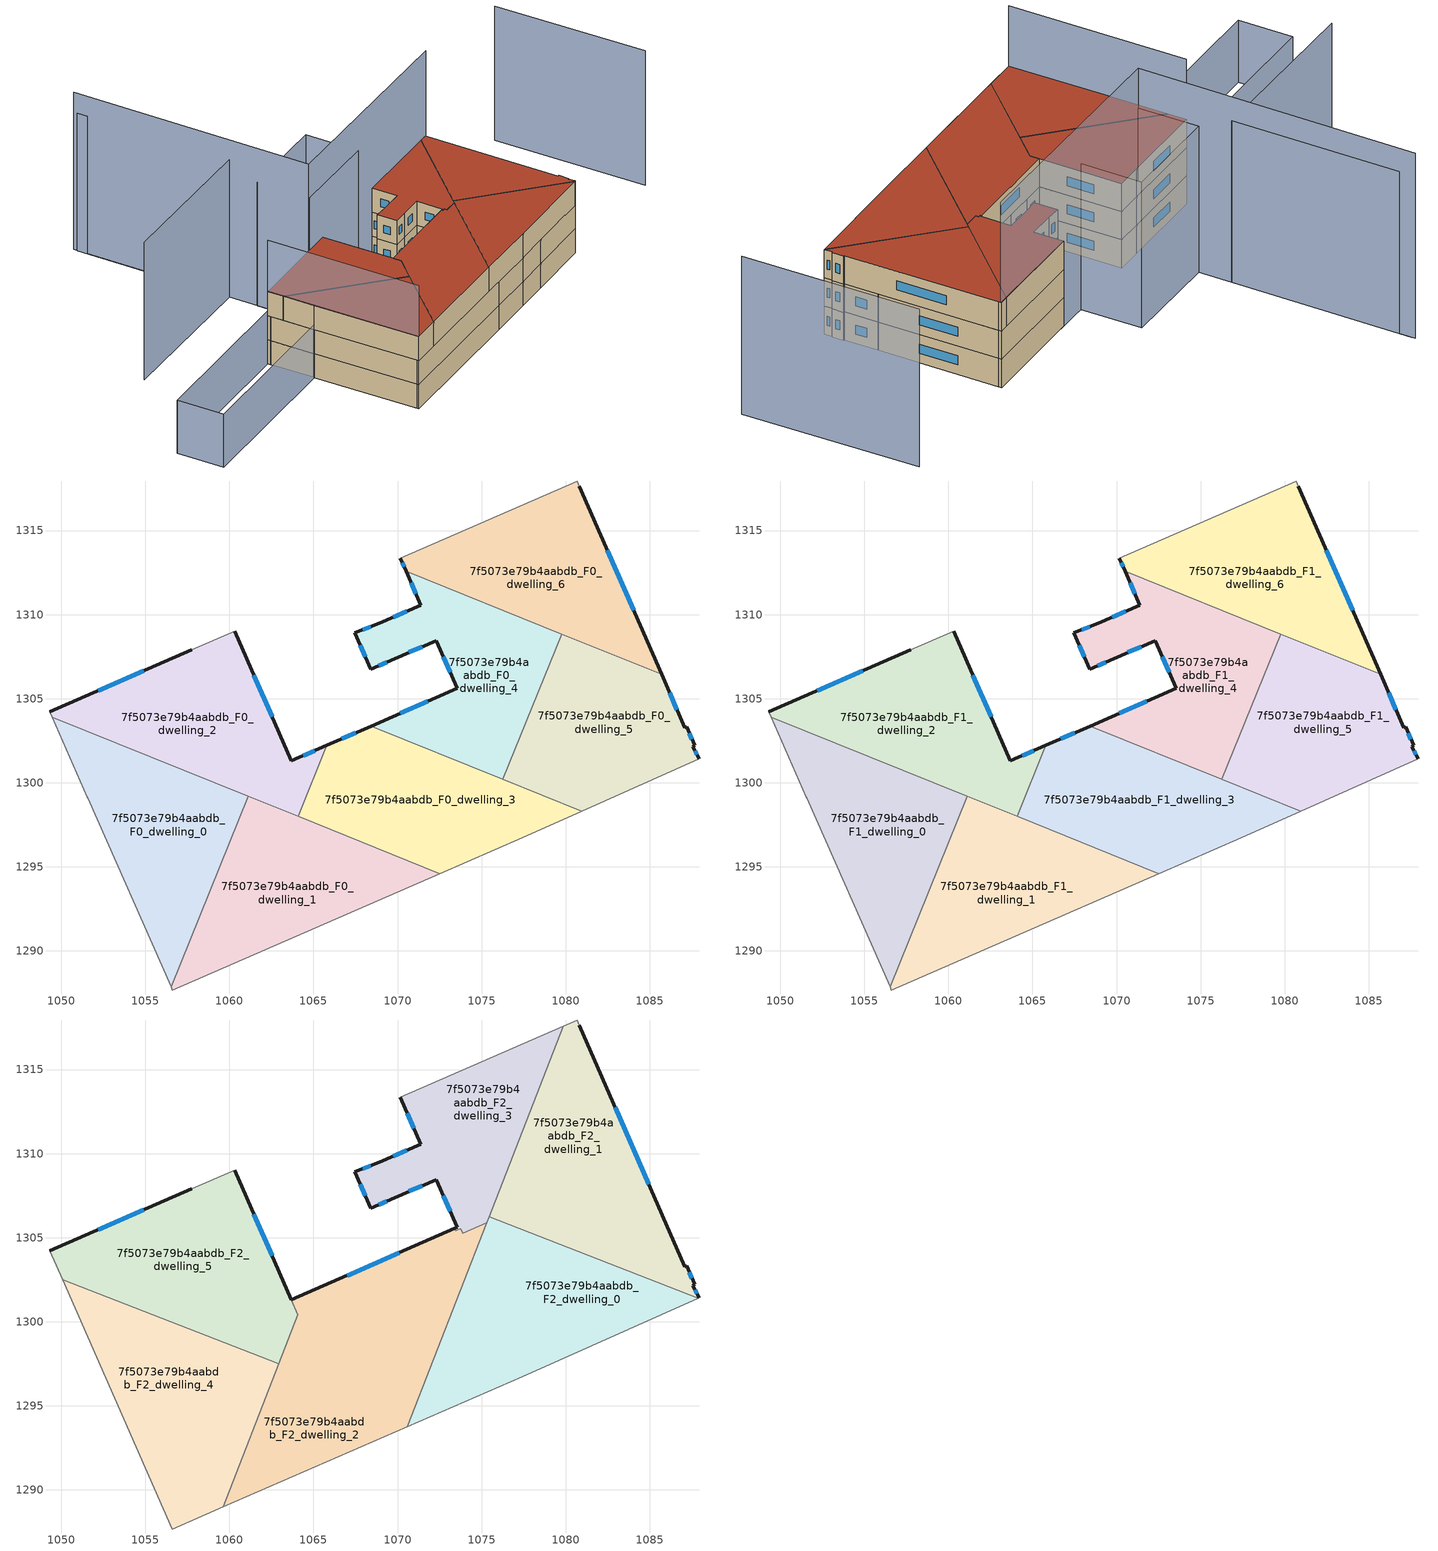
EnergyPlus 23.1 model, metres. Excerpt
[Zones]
7f5073e79b4aabdb_F0_dwelling_0
 floor ground (EU_floor_Construction): 1061.11,1299.2 1056.54,1287.86 1051.57,1299.11 1051.55,1299.15 1049.47,1303.9 z0
 wall adiabatic (EU_wall_Construction): 1049.47,1303.9 1051.55,1299.15 1051.57,1299.11 1056.54,1287.86 z0:3
 wall to 7f5073e79b4aabdb_F0_dwelling_1 (EU_wall_Construction): 1056.54,1287.86 1061.11,1299.2 z0:3
 wall to 7f5073e79b4aabdb_F0_dwelling_2 (EU_wall_Construction): 1061.11,1299.2 1049.47,1303.9 z0:3
7f5073e79b4aabdb_F0_dwelling_1
 floor ground (EU_floor_Construction): 1072.51,1294.6 1056.62,1287.68 1056.54,1287.86 1061.11,1299.2 z0
 wall adiabatic (EU_wall_Construction): 1056.54,1287.86 1056.62,1287.68 1072.51,1294.6 z0:3
 wall to 7f5073e79b4aabdb_F0_dwelling_3 (EU_wall_Construction): 1072.51,1294.6 1064.09,1298 z0:3
 wall to 7f5073e79b4aabdb_F0_dwelling_2 (EU_wall_Construction): 1064.09,1298 1061.11,1299.2 z0:3
7f5073e79b4aabdb_F0_dwelling_2
 floor ground (EU_floor_Construction): 1060.31,1309.02 1063.69,1301.3 1065.79,1302.22 1064.09,1298 1049.47,1303.9 1049.33,1304.22 1057.77,1307.92 z0
 wall outside (EU_wall_Construction): 1057.77,1307.92 1049.33,1304.22 / 1065.79,1302.22 1063.69,1301.3 1060.31,1309.02 z0:3
 wall adiabatic (EU_wall_Construction): 1060.31,1309.02 1057.77,1307.92 / 1049.33,1304.22 1049.47,1303.9 z0:3
 wall to 7f5073e79b4aabdb_F0_dwelling_3 (EU_wall_Construction): 1064.09,1298 1065.79,1302.22 z0:3
 window (EU_Window_Construction): 1054.9,1306.66 1052.2,1305.48 / 1062.54,1303.93 1061.46,1306.4 / 1065.08,1301.91 1064.41,1301.61 z1.02:1.98
7f5073e79b4aabdb_F0_dwelling_3
 floor ground (EU_floor_Construction): 1080.95,1298.32 1077.42,1296.74 1072.51,1294.6 1064.09,1298 1065.79,1302.22 1068.42,1303.37 z0
 wall outside (EU_wall_Construction): 1068.42,1303.37 1065.79,1302.22 z0:3
 wall adiabatic (EU_wall_Construction): 1072.51,1294.6 1077.42,1296.74 1080.95,1298.32 z0:3
 wall to 7f5073e79b4aabdb_F0_dwelling_4 (EU_wall_Construction): 1076.27,1300.21 1068.42,1303.37 z0:3
 wall to 7f5073e79b4aabdb_F0_dwelling_5 (EU_wall_Construction): 1080.95,1298.32 1076.27,1300.21 z0:3
 window (EU_Window_Construction): 1067.53,1302.98 1066.69,1302.61 z1.02:1.98
7f5073e79b4aabdb_F0_dwelling_4
 floor ground (EU_floor_Construction): 1079.75,1308.84 1076.27,1300.21 1068.42,1303.37 1073.55,1305.61 1072.3,1308.46 1069.82,1307.39 1068.42,1306.74 1067.44,1308.92 1068.91,1309.48 1071.39,1310.56 1070.51,1312.57 z0
 wall outside (EU_wall_Construction): 1070.51,1312.57 1071.39,1310.56 1068.91,1309.48 1067.44,1308.92 1068.42,1306.74 1069.82,1307.39 1072.3,1308.46 1073.55,1305.61 1068.42,1303.37 z0:3
 wall to 7f5073e79b4aabdb_F0_dwelling_5 (EU_wall_Construction): 1076.27,1300.21 1079.75,1308.84 z0:3
 wall to 7f5073e79b4aabdb_F0_dwelling_6 (EU_wall_Construction): 1079.75,1308.84 1070.51,1312.57 z0:3
 window (EU_Window_Construction): 1068.9,1306.96 1069.34,1307.17 / 1067.77,1308.18 1068.09,1307.48 / 1068.41,1309.29 1067.94,1309.11 / 1070.54,1310.19 1069.75,1309.85 / 1070.81,1311.89 1071.09,1311.24 / 1071.8,1304.85 1070.17,1304.14 / 1072.72,1307.49 1073.12,1306.58 / 1070.67,1307.75 1071.46,1308.1 z1.02:1.98
7f5073e79b4aabdb_F0_dwelling_5
 floor ground (EU_floor_Construction): 1085.7,1306.44 1087.08,1303.28 1087.2,1303.32 1087.66,1302.22 1087.56,1302.16 1087.93,1301.43 1080.95,1298.32 1076.27,1300.21 1079.75,1308.84 z0
 wall outside (EU_wall_Construction): 1087.93,1301.43 1087.56,1302.16 1087.66,1302.22 1087.2,1303.32 1087.08,1303.28 1085.7,1306.44 z0:3
 wall adiabatic (EU_wall_Construction): 1080.95,1298.32 1087.93,1301.43 z0:3
 wall to 7f5073e79b4aabdb_F0_dwelling_6 (EU_wall_Construction): 1085.7,1306.44 1079.75,1308.84 z0:3
 window (EU_Window_Construction): 1087.51,1302.59 1087.36,1302.95 / 1087.8,1301.68 1087.69,1301.91 / 1086.61,1304.36 1086.17,1305.37 z1.02:1.98
7f5073e79b4aabdb_F0_dwelling_6
 floor ground (EU_floor_Construction): 1080.81,1317.65 1085.7,1306.44 1070.51,1312.57 1070.17,1313.34 1080.69,1317.95 z0
 wall outside (EU_wall_Construction): 1085.7,1306.44 1080.81,1317.65 / 1070.17,1313.34 1070.51,1312.57 z0:3
 wall adiabatic (EU_wall_Construction): 1080.81,1317.65 1080.69,1317.95 1070.17,1313.34 z0:3
 window (EU_Window_Construction): 1084.04,1310.25 1082.48,1313.84 / 1070.29,1313.08 1070.39,1312.84 z1.02:1.98
7f5073e79b4aabdb_F1_dwelling_0
 floor to 7f5073e79b4aabdb_F0_dwelling_0 (EU_floor_Construction): 1061.11,1299.2 1056.54,1287.86 1051.57,1299.11 1051.55,1299.15 1049.47,1303.9 z3
 wall adiabatic (EU_wall_Construction): 1049.47,1303.9 1051.55,1299.15 1051.57,1299.11 1056.54,1287.86 z3:6
 wall to 7f5073e79b4aabdb_F1_dwelling_1 (EU_wall_Construction): 1056.54,1287.86 1061.11,1299.2 z3:6
 wall to 7f5073e79b4aabdb_F1_dwelling_2 (EU_wall_Construction): 1061.11,1299.2 1049.47,1303.9 z3:6
7f5073e79b4aabdb_F1_dwelling_1
 floor to 7f5073e79b4aabdb_F0_dwelling_1 (EU_floor_Construction): 1072.51,1294.6 1056.62,1287.68 1056.54,1287.86 1061.11,1299.2 z3
 wall adiabatic (EU_wall_Construction): 1056.54,1287.86 1056.62,1287.68 1072.51,1294.6 z3:6
 wall to 7f5073e79b4aabdb_F1_dwelling_3 (EU_wall_Construction): 1072.51,1294.6 1064.09,1298 z3:6
 wall to 7f5073e79b4aabdb_F1_dwelling_2 (EU_wall_Construction): 1064.09,1298 1061.11,1299.2 z3:6
 ceiling adiabatic (EU_roof_Construction): 1072.51,1294.6 1071.13,1295.16 1070.59,1293.77 z6
7f5073e79b4aabdb_F1_dwelling_2
 floor to 7f5073e79b4aabdb_F0_dwelling_2 (EU_floor_Construction): 1060.31,1309.02 1063.69,1301.3 1065.79,1302.22 1064.09,1298 1049.47,1303.9 1049.33,1304.22 1057.77,1307.92 z3
 wall outside (EU_wall_Construction): 1057.77,1307.92 1049.33,1304.22 / 1065.79,1302.22 1063.69,1301.3 1060.31,1309.02 z3:6
 wall adiabatic (EU_wall_Construction): 1060.31,1309.02 1057.77,1307.92 / 1049.33,1304.22 1049.47,1303.9 z3:6
 wall to 7f5073e79b4aabdb_F1_dwelling_3 (EU_wall_Construction): 1064.09,1298 1065.79,1302.22 z3:6
 window (EU_Window_Construction): 1054.9,1306.66 1052.2,1305.48 / 1062.54,1303.93 1061.46,1306.4 / 1065.08,1301.91 1064.41,1301.61 z4.02:4.98
7f5073e79b4aabdb_F1_dwelling_3
 floor to 7f5073e79b4aabdb_F0_dwelling_3 (EU_floor_Construction): 1080.95,1298.32 1077.42,1296.74 1072.51,1294.6 1064.09,1298 1065.79,1302.22 1068.42,1303.37 z3
 wall outside (EU_wall_Construction): 1068.42,1303.37 1065.79,1302.22 z3:6
 wall adiabatic (EU_wall_Construction): 1072.51,1294.6 1077.42,1296.74 1080.95,1298.32 z3:6
 wall to 7f5073e79b4aabdb_F1_dwelling_4 (EU_wall_Construction): 1076.27,1300.21 1068.42,1303.37 z3:6
 wall to 7f5073e79b4aabdb_F1_dwelling_5 (EU_wall_Construction): 1080.95,1298.32 1076.27,1300.21 z3:6
 window (EU_Window_Construction): 1067.53,1302.98 1066.69,1302.61 z4.02:4.98
7f5073e79b4aabdb_F1_dwelling_4
 floor to 7f5073e79b4aabdb_F0_dwelling_4 (EU_floor_Construction): 1079.75,1308.84 1076.27,1300.21 1068.42,1303.37 1073.55,1305.61 1072.3,1308.46 1069.82,1307.39 1068.42,1306.74 1067.44,1308.92 1068.91,1309.48 1071.39,1310.56 1070.51,1312.57 z3
 wall outside (EU_wall_Construction): 1070.51,1312.57 1071.39,1310.56 1068.91,1309.48 1067.44,1308.92 1068.42,1306.74 1069.82,1307.39 1072.3,1308.46 1073.55,1305.61 1068.42,1303.37 z3:6
 wall to 7f5073e79b4aabdb_F1_dwelling_5 (EU_wall_Construction): 1076.27,1300.21 1079.75,1308.84 z3:6
 wall to 7f5073e79b4aabdb_F1_dwelling_6 (EU_wall_Construction): 1079.75,1308.84 1070.51,1312.57 z3:6
 window (EU_Window_Construction): 1068.9,1306.96 1069.34,1307.17 / 1067.77,1308.18 1068.09,1307.48 / 1068.41,1309.29 1067.94,1309.11 / 1070.54,1310.19 1069.75,1309.85 / 1070.81,1311.89 1071.09,1311.24 / 1071.8,1304.85 1070.17,1304.14 / 1072.72,1307.49 1073.12,1306.58 / 1070.67,1307.75 1071.46,1308.1 z4.02:4.98
7f5073e79b4aabdb_F1_dwelling_5
 floor to 7f5073e79b4aabdb_F0_dwelling_5 (EU_floor_Construction): 1085.7,1306.44 1087.08,1303.28 1087.2,1303.32 1087.66,1302.22 1087.56,1302.16 1087.93,1301.43 1080.95,1298.32 1076.27,1300.21 1079.75,1308.84 z3
 wall outside (EU_wall_Construction): 1087.93,1301.43 1087.56,1302.16 1087.66,1302.22 1087.2,1303.32 1087.08,1303.28 1085.7,1306.44 z3:6
 wall adiabatic (EU_wall_Construction): 1080.95,1298.32 1087.93,1301.43 z3:6
 wall to 7f5073e79b4aabdb_F1_dwelling_6 (EU_wall_Construction): 1085.7,1306.44 1079.75,1308.84 z3:6
 window (EU_Window_Construction): 1087.51,1302.59 1087.36,1302.95 / 1087.8,1301.68 1087.69,1301.91 / 1086.61,1304.36 1086.17,1305.37 z4.02:4.98
7f5073e79b4aabdb_F1_dwelling_6
 floor to 7f5073e79b4aabdb_F0_dwelling_6 (EU_floor_Construction): 1080.81,1317.65 1085.7,1306.44 1070.51,1312.57 1070.17,1313.34 1080.69,1317.95 z3
 wall outside (EU_wall_Construction): 1085.7,1306.44 1080.81,1317.65 / 1070.17,1313.34 1070.51,1312.57 z3:6
 wall adiabatic (EU_wall_Construction): 1080.81,1317.65 1080.69,1317.95 1070.17,1313.34 z3:6
 window (EU_Window_Construction): 1084.04,1310.25 1082.48,1313.84 / 1070.29,1313.08 1070.39,1312.84 z4.02:4.98
7f5073e79b4aabdb_F2_dwelling_0
 floor to 7f5073e79b4aabdb_F1_dwelling_5 (EU_floor_Construction): 1087.87,1301.41 1080.95,1298.32 1076.27,1300.21 1078.26,1305.15 z6
 floor to 7f5073e79b4aabdb_F1_dwelling_3 (EU_floor_Construction): 1080.95,1298.32 1077.42,1296.74 1072.51,1294.6 1071.13,1295.16 1073.53,1301.31 z6
 floor to 7f5073e79b4aabdb_F1_dwelling_4 (EU_floor_Construction): 1078.26,1305.15 1076.27,1300.21 1073.53,1301.31 1075.45,1306.24 z6
 floor adiabatic (EU_floor_Construction): 1072.51,1294.6 1070.59,1293.77 1071.13,1295.16 z6
 wall to 7f5073e79b4aabdb_F2_dwelling_1 (EU_wall_Construction): 1087.87,1301.41 1075.45,1306.24 z6:9
 wall adiabatic (EU_wall_Construction): 1070.59,1293.77 1077.42,1296.74 1087.87,1301.41 z6:9
 wall to 7f5073e79b4aabdb_F2_dwelling_2 (EU_wall_Construction): 1075.31,1305.89 1070.59,1293.77 z6:9
 wall to 7f5073e79b4aabdb_F2_dwelling_3 (EU_wall_Construction): 1075.45,1306.24 1075.31,1305.89 z6:9
 roof outside (EU_roof_Construction): 1087.87,1301.41 1075.45,1306.24 1070.59,1293.77 1077.42,1296.74 z9
7f5073e79b4aabdb_F2_dwelling_1
 floor to 7f5073e79b4aabdb_F1_dwelling_6 (EU_floor_Construction): 1080.81,1317.65 1085.7,1306.44 1076.91,1309.99 1079.86,1317.58 1080.69,1317.95 z6
 floor to 7f5073e79b4aabdb_F1_dwelling_4 (EU_floor_Construction): 1079.75,1308.84 1078.26,1305.15 1075.45,1306.24 1076.91,1309.99 z6
 floor to 7f5073e79b4aabdb_F1_dwelling_5 (EU_floor_Construction): 1085.7,1306.44 1087.08,1303.28 1087.2,1303.32 1087.66,1302.22 1087.56,1302.16 1087.93,1301.43 1087.87,1301.41 1078.26,1305.15 1079.75,1308.84 z6
 wall outside (EU_wall_Construction): 1087.93,1301.43 1087.56,1302.16 1087.66,1302.22 1087.2,1303.32 1087.08,1303.28 1080.81,1317.65 z6:9
 wall adiabatic (EU_wall_Construction): 1087.87,1301.41 1087.93,1301.43 / 1080.81,1317.65 1080.69,1317.95 1079.86,1317.58 z6:9
 wall to 7f5073e79b4aabdb_F2_dwelling_3 (EU_wall_Construction): 1079.86,1317.58 1075.45,1306.24 z6:9
 window (EU_Window_Construction): 1087.51,1302.59 1087.36,1302.95 / 1087.8,1301.68 1087.69,1301.91 / 1084.95,1308.17 1082.95,1312.76 z7.02:7.98
 roof outside (EU_roof_Construction): 1087.93,1301.43 1087.56,1302.16 1087.66,1302.22 1087.2,1303.32 1087.08,1303.28 1080.81,1317.65 1080.69,1317.95 1079.86,1317.58 1075.45,1306.24 1087.87,1301.41 z9
7f5073e79b4aabdb_F2_dwelling_2
 floor to 7f5073e79b4aabdb_F1_dwelling_1 (EU_floor_Construction): 1071.13,1295.16 1070.59,1293.77 1059.63,1288.99 1063.27,1298.33 z6
 floor to 7f5073e79b4aabdb_F1_dwelling_3 (EU_floor_Construction): 1073.53,1301.31 1071.13,1295.16 1064.09,1298 1065.79,1302.22 1068.42,1303.37 z6
 floor to 7f5073e79b4aabdb_F1_dwelling_2 (EU_floor_Construction): 1065.79,1302.22 1064.09,1298 1063.27,1298.33 1064.08,1300.42 1063.69,1301.3 z6
 floor to 7f5073e79b4aabdb_F1_dwelling_4 (EU_floor_Construction): 1075.31,1305.89 1073.53,1301.31 1068.42,1303.37 1073.41,1305.55 1073.47,1305.42 1073.74,1305.54 1073.86,1305.26 z6
 wall outside (EU_wall_Construction): 1073.41,1305.55 1063.69,1301.3 z6:9
 wall to 7f5073e79b4aabdb_F2_dwelling_3 (EU_wall_Construction): 1075.31,1305.89 1073.86,1305.26 1073.74,1305.54 / 1073.74,1305.53 1073.47,1305.42 1073.41,1305.55 z6:9
 wall adiabatic (EU_wall_Construction): 1059.63,1288.99 1070.59,1293.77 z6:9
 wall to 7f5073e79b4aabdb_F2_dwelling_4 (EU_wall_Construction): 1062.94,1297.5 1059.63,1288.99 z6:9
 wall to 7f5073e79b4aabdb_F2_dwelling_5 (EU_wall_Construction): 1063.69,1301.3 1064.08,1300.42 / 1064.08,1300.41 1062.94,1297.5 z6:9
 window (EU_Window_Construction): 1070.1,1304.11 1067,1302.75 z7.02:7.98
 roof outside (EU_roof_Construction): 1070.59,1293.77 1075.31,1305.89 1073.86,1305.26 1073.74,1305.54 1073.47,1305.42 1073.41,1305.55 1063.69,1301.3 1064.08,1300.42 1059.63,1288.99 z9
7f5073e79b4aabdb_F2_dwelling_3
 floor to 7f5073e79b4aabdb_F1_dwelling_4 (EU_floor_Construction): 1076.91,1309.99 1075.31,1305.89 1073.86,1305.26 1073.74,1305.54 1073.47,1305.42 1073.41,1305.55 1073.55,1305.61 1072.3,1308.46 1069.82,1307.39 1068.42,1306.74 1067.44,1308.92 1068.91,1309.48 1071.39,1310.56 1070.51,1312.57 z6
 floor to 7f5073e79b4aabdb_F1_dwelling_6 (EU_floor_Construction): 1079.86,1317.58 1076.91,1309.99 1070.51,1312.57 1070.17,1313.34 z6
 wall outside (EU_wall_Construction): 1070.17,1313.34 1071.39,1310.56 1068.91,1309.48 1067.44,1308.92 1068.42,1306.74 1069.82,1307.39 1072.3,1308.46 1073.55,1305.61 1073.41,1305.55 z6:9
 wall adiabatic (EU_wall_Construction): 1079.86,1317.58 1070.17,1313.34 z6:9
 window (EU_Window_Construction): 1072.72,1307.49 1073.12,1306.58 / 1070.67,1307.75 1071.46,1308.1 / 1068.9,1306.96 1069.34,1307.17 / 1067.77,1308.18 1068.09,1307.48 / 1068.41,1309.29 1067.94,1309.11 / 1070.54,1310.19 1069.75,1309.85 / 1070.59,1312.4 1070.97,1311.5 z7.02:7.98
 roof outside (EU_roof_Construction): 1075.31,1305.89 1079.86,1317.58 1070.17,1313.34 1071.39,1310.56 1068.91,1309.48 1067.44,1308.92 1068.42,1306.74 1069.82,1307.39 1072.3,1308.46 1073.55,1305.61 1073.41,1305.55 1073.47,1305.42 1073.74,1305.53 1073.86,1305.26 z9
7f5073e79b4aabdb_F2_dwelling_4
 floor to 7f5073e79b4aabdb_F1_dwelling_0 (EU_floor_Construction): 1060.77,1298.34 1056.54,1287.86 1051.57,1299.11 1050.08,1302.5 z6
 floor to 7f5073e79b4aabdb_F1_dwelling_1 (EU_floor_Construction): 1062.94,1297.5 1059.63,1288.99 1056.62,1287.68 1056.54,1287.86 1060.77,1298.34 z6
 wall adiabatic (EU_wall_Construction): 1050.08,1302.5 1051.57,1299.11 1056.62,1287.68 1059.63,1288.99 z6:9
 wall to 7f5073e79b4aabdb_F2_dwelling_5 (EU_wall_Construction): 1062.94,1297.5 1050.08,1302.5 z6:9
 roof outside (EU_roof_Construction): 1059.63,1288.99 1062.94,1297.5 1050.08,1302.5 1051.57,1299.11 1056.62,1287.68 z9
7f5073e79b4aabdb_F2_dwelling_5
 floor to 7f5073e79b4aabdb_F1_dwelling_2 (EU_floor_Construction): 1060.31,1309.02 1064.08,1300.42 1063.27,1298.33 1049.47,1303.9 1049.33,1304.22 1057.77,1307.92 z6
 floor to 7f5073e79b4aabdb_F1_dwelling_0 (EU_floor_Construction): 1061.11,1299.2 1060.77,1298.34 1050.08,1302.5 1049.47,1303.9 z6
 floor to 7f5073e79b4aabdb_F1_dwelling_1 (EU_floor_Construction): 1063.27,1298.33 1062.94,1297.5 1060.77,1298.34 1061.11,1299.2 z6
 wall outside (EU_wall_Construction): 1057.77,1307.92 1049.33,1304.22 / 1063.69,1301.3 1060.31,1309.02 z6:9
 wall adiabatic (EU_wall_Construction): 1049.33,1304.22 1050.08,1302.5 / 1060.31,1309.02 1057.77,1307.92 z6:9
 window (EU_Window_Construction): 1054.9,1306.66 1052.2,1305.48 / 1062.54,1303.93 1061.46,1306.4 z7.02:7.98
 roof outside (EU_roof_Construction): 1062.94,1297.5 1064.08,1300.41 1060.31,1309.02 1057.77,1307.92 1049.33,1304.22 1050.08,1302.5 z9
shading: 1046.73,1333.65 1053.95,1316.82 / 1053.95,1316.82 1037.18,1309.63 z0:17.2; 1080.74,1317.86 1057.71,1308 / 1057.71,1308 1046.56,1334.04 z0:19.7; 1049.38,1304.24 1056.62,1287.68 z0:15.4; 1031.35,1296.35 1049.33,1304.22 / 1049.33,1304.22 1051.57,1299.11 / 1051.57,1299.11 1033.59,1291.25 / 1033.59,1291.25 1031.35,1296.35 z0:6.6; 1057.77,1307.92 1055.28,1313.7 / 1055.28,1313.7 1064.85,1317.82 / 1064.85,1317.82 1067.34,1312.04 / 1067.34,1312.04 1057.77,1307.92 z0:15.5; 1101.69,1307.27 1094.4,1323.78 z0:16.8
[Building]
EU S2 Campaign: North Axis=0; Terrain=City; Solar Distribution=FullExterior
[Site:Location]
Vienna: Latitude=48; Longitude=16.5; Time Zone=1; Elevation=183
[SizingPeriod:WeatherFileDays]
AnnualSizingPeriod: Begin Month=1; Begin Day of Month=1; End Month=12; End Day of Month=31; Day of Week for Start Day=Monday; Use Weather File Daylight Saving Period=No; Use Weather File Rain and Snow Indicators=No
[MATERIAL]
EU_InternalMass_Material: Roughness=MediumRough; Thickness=0.1; Conductivity=1; Density=1800; Specific Heat=900; Thermal Absorptance=0.9; Solar Absorptance=0.7; Visible Absorptance=0.7
[MATERIAL:NOMASS] Roughness=MediumRough; Thermal Absorptance=0.9; Solar Absorptance=0.7; Visible Absorptance=0.7
Name | Thermal Resistance
EU_wall_NoMass | 0.942466
EU_roof_NoMass | 0.551687
EU_floor_NoMass | 0.66527
[WINDOWMATERIAL:SIMPLEGLAZINGSYSTEM]
EU_Window_SimpleGlazing: UFactor=2.03367; Solar Heat Gain Coefficient=0.65; Visible Transmittance=0.65
[CONSTRUCTION]
EU_wall_Construction: EU_wall_NoMass
EU_roof_Construction: EU_roof_NoMass
EU_floor_Construction: EU_floor_NoMass
EU_Window_Construction: EU_Window_SimpleGlazing
EU_InternalMass_Construction: EU_InternalMass_Material
[ZONE] Type=1; Multiplier=1; Ceiling Height=autocalculate; Floor Area=autocalculate; Part of Total Floor Area=Yes
Name | Volume
7f5073e79b4aabdb_F0_dwelling_0; 7f5073e79b4aabdb_F1_dwelling_0 | 230.519
7f5073e79b4aabdb_F2_dwelling_0 | 268.901
7f5073e79b4aabdb_F0_dwelling_1; 7f5073e79b4aabdb_F1_dwelling_1 | 230.47
7f5073e79b4aabdb_F2_dwelling_1 | 268.894
7f5073e79b4aabdb_F0_dwelling_2; 7f5073e79b4aabdb_F1_dwelling_2 | 237.787
7f5073e79b4aabdb_F2_dwelling_2 | 345.776
7f5073e79b4aabdb_F0_dwelling_3; 7f5073e79b4aabdb_F1_dwelling_3 | 237.788
7f5073e79b4aabdb_F2_dwelling_3 | 193.449
7f5073e79b4aabdb_F0_dwelling_4; 7f5073e79b4aabdb_F1_dwelling_4 | 223.186
7f5073e79b4aabdb_F2_dwelling_4 | 268.893
7f5073e79b4aabdb_F0_dwelling_5; 7f5073e79b4aabdb_F1_dwelling_5 | 223.191
7f5073e79b4aabdb_F2_dwelling_5 | 267.532
7f5073e79b4aabdb_F0_dwelling_6; 7f5073e79b4aabdb_F1_dwelling_6 | 230.498
[INTERNALMASS] Construction=EU_InternalMass_Construction
Name | Zone or ZoneList | Surface Area
7f5073e79b4aabdb_F0_dwelling_0_EU_InternalMass | 7f5073e79b4aabdb_F0_dwelling_0 | 76.8397
7f5073e79b4aabdb_F0_dwelling_1_EU_InternalMass | 7f5073e79b4aabdb_F0_dwelling_1 | 76.8201
7f5073e79b4aabdb_F0_dwelling_2_EU_InternalMass | 7f5073e79b4aabdb_F0_dwelling_2 | 79.2595
7f5073e79b4aabdb_F0_dwelling_3_EU_InternalMass | 7f5073e79b4aabdb_F0_dwelling_3 | 79.2618
7f5073e79b4aabdb_F0_dwelling_4_EU_InternalMass | 7f5073e79b4aabdb_F0_dwelling_4 | 74.3959
7f5073e79b4aabdb_F0_dwelling_5_EU_InternalMass | 7f5073e79b4aabdb_F0_dwelling_5 | 74.3972
7f5073e79b4aabdb_F0_dwelling_6_EU_InternalMass | 7f5073e79b4aabdb_F0_dwelling_6 | 76.8324
7f5073e79b4aabdb_F1_dwelling_0_EU_InternalMass | 7f5073e79b4aabdb_F1_dwelling_0 | 76.8397
7f5073e79b4aabdb_F1_dwelling_1_EU_InternalMass | 7f5073e79b4aabdb_F1_dwelling_1 | 76.8201
7f5073e79b4aabdb_F1_dwelling_2_EU_InternalMass | 7f5073e79b4aabdb_F1_dwelling_2 | 79.2595
7f5073e79b4aabdb_F1_dwelling_3_EU_InternalMass | 7f5073e79b4aabdb_F1_dwelling_3 | 79.2618
7f5073e79b4aabdb_F1_dwelling_4_EU_InternalMass | 7f5073e79b4aabdb_F1_dwelling_4 | 74.3959
7f5073e79b4aabdb_F1_dwelling_5_EU_InternalMass | 7f5073e79b4aabdb_F1_dwelling_5 | 74.3972
7f5073e79b4aabdb_F1_dwelling_6_EU_InternalMass | 7f5073e79b4aabdb_F1_dwelling_6 | 76.8324
7f5073e79b4aabdb_F2_dwelling_0_EU_InternalMass | 7f5073e79b4aabdb_F2_dwelling_0 | 89.634
7f5073e79b4aabdb_F2_dwelling_1_EU_InternalMass | 7f5073e79b4aabdb_F2_dwelling_1 | 89.6315
7f5073e79b4aabdb_F2_dwelling_2_EU_InternalMass | 7f5073e79b4aabdb_F2_dwelling_2 | 115.259
7f5073e79b4aabdb_F2_dwelling_3_EU_InternalMass | 7f5073e79b4aabdb_F2_dwelling_3 | 64.4833
7f5073e79b4aabdb_F2_dwelling_4_EU_InternalMass | 7f5073e79b4aabdb_F2_dwelling_4 | 89.6308
7f5073e79b4aabdb_F2_dwelling_5_EU_InternalMass | 7f5073e79b4aabdb_F2_dwelling_5 | 89.1778
[OTHEREQUIPMENT] Fuel Type=Electricity; Design Level Calculation Method=Watts/Area; Power per Zone Floor Area=1; Fraction Latent=0; Fraction Radiant=0; Fraction Lost=0; Carbon Dioxide Generation Rate=0; EndUse Subcategory=EU_Step8_InternalGains
Name | Zone or ZoneList or Space or SpaceList | Schedule
EU_Step8_InternalGain_7f5073e79b4aabdb_F0_dwelling_0_f000 | 7f5073e79b4aabdb_F0_dwelling_0 | EU_Step8_GainSchedule_7f5073e79b4aabdb_F0_dwelling_0_f000
EU_Step8_InternalGain_7f5073e79b4aabdb_F0_dwelling_1_f000 | 7f5073e79b4aabdb_F0_dwelling_1 | EU_Step8_GainSchedule_7f5073e79b4aabdb_F0_dwelling_1_f000
EU_Step8_InternalGain_7f5073e79b4aabdb_F0_dwelling_2_f000 | 7f5073e79b4aabdb_F0_dwelling_2 | EU_Step8_GainSchedule_7f5073e79b4aabdb_F0_dwelling_2_f000
EU_Step8_InternalGain_7f5073e79b4aabdb_F0_dwelling_3_f000 | 7f5073e79b4aabdb_F0_dwelling_3 | EU_Step8_GainSchedule_7f5073e79b4aabdb_F0_dwelling_3_f000
EU_Step8_InternalGain_7f5073e79b4aabdb_F0_dwelling_4_f000 | 7f5073e79b4aabdb_F0_dwelling_4 | EU_Step8_GainSchedule_7f5073e79b4aabdb_F0_dwelling_4_f000
EU_Step8_InternalGain_7f5073e79b4aabdb_F0_dwelling_5_f000 | 7f5073e79b4aabdb_F0_dwelling_5 | EU_Step8_GainSchedule_7f5073e79b4aabdb_F0_dwelling_5_f000
EU_Step8_InternalGain_7f5073e79b4aabdb_F0_dwelling_6_f000 | 7f5073e79b4aabdb_F0_dwelling_6 | EU_Step8_GainSchedule_7f5073e79b4aabdb_F0_dwelling_6_f000
EU_Step8_InternalGain_7f5073e79b4aabdb_F1_dwelling_0_f000 | 7f5073e79b4aabdb_F1_dwelling_0 | EU_Step8_GainSchedule_7f5073e79b4aabdb_F1_dwelling_0_f000
EU_Step8_InternalGain_7f5073e79b4aabdb_F1_dwelling_1_f000 | 7f5073e79b4aabdb_F1_dwelling_1 | EU_Step8_GainSchedule_7f5073e79b4aabdb_F1_dwelling_1_f000
EU_Step8_InternalGain_7f5073e79b4aabdb_F1_dwelling_2_f000 | 7f5073e79b4aabdb_F1_dwelling_2 | EU_Step8_GainSchedule_7f5073e79b4aabdb_F1_dwelling_2_f000
EU_Step8_InternalGain_7f5073e79b4aabdb_F1_dwelling_3_f000 | 7f5073e79b4aabdb_F1_dwelling_3 | EU_Step8_GainSchedule_7f5073e79b4aabdb_F1_dwelling_3_f000
EU_Step8_InternalGain_7f5073e79b4aabdb_F1_dwelling_4_f000 | 7f5073e79b4aabdb_F1_dwelling_4 | EU_Step8_GainSchedule_7f5073e79b4aabdb_F1_dwelling_4_f000
EU_Step8_InternalGain_7f5073e79b4aabdb_F1_dwelling_5_f000 | 7f5073e79b4aabdb_F1_dwelling_5 | EU_Step8_GainSchedule_7f5073e79b4aabdb_F1_dwelling_5_f000
EU_Step8_InternalGain_7f5073e79b4aabdb_F1_dwelling_6_f000 | 7f5073e79b4aabdb_F1_dwelling_6 | EU_Step8_GainSchedule_7f5073e79b4aabdb_F1_dwelling_6_f000
EU_Step8_InternalGain_7f5073e79b4aabdb_F2_dwelling_0_f000 | 7f5073e79b4aabdb_F2_dwelling_0 | EU_Step8_GainSchedule_7f5073e79b4aabdb_F2_dwelling_0_f000
EU_Step8_InternalGain_7f5073e79b4aabdb_F2_dwelling_1_f000 | 7f5073e79b4aabdb_F2_dwelling_1 | EU_Step8_GainSchedule_7f5073e79b4aabdb_F2_dwelling_1_f000
EU_Step8_InternalGain_7f5073e79b4aabdb_F2_dwelling_2_f000 | 7f5073e79b4aabdb_F2_dwelling_2 | EU_Step8_GainSchedule_7f5073e79b4aabdb_F2_dwelling_2_f000
EU_Step8_InternalGain_7f5073e79b4aabdb_F2_dwelling_3_f000 | 7f5073e79b4aabdb_F2_dwelling_3 | EU_Step8_GainSchedule_7f5073e79b4aabdb_F2_dwelling_3_f000
EU_Step8_InternalGain_7f5073e79b4aabdb_F2_dwelling_4_f000 | 7f5073e79b4aabdb_F2_dwelling_4 | EU_Step8_GainSchedule_7f5073e79b4aabdb_F2_dwelling_4_f000
EU_Step8_InternalGain_7f5073e79b4aabdb_F2_dwelling_5_f000 | 7f5073e79b4aabdb_F2_dwelling_5 | EU_Step8_GainSchedule_7f5073e79b4aabdb_F2_dwelling_5_f000
[ZONEVENTILATION:DESIGNFLOWRATE] Schedule=EU_AlwaysOn; Design Flow Rate Calculation Method=AirChanges/Hour; Air Changes per Hour=0.530523; Ventilation Type=Natural; Fan Pressure Rise=0; Fan Total Efficiency=1; Constant Term Coefficient=1; Temperature Term Coefficient=0; Velocity Term Coefficient=0; Velocity Squared Term Coefficient=0; Minimum Indoor Temperature=-100; Maximum Indoor Temperature=100; Delta Temperature=-100; Minimum Outdoor Temperature=-100; Maximum Outdoor Temperature=100; Maximum Wind Speed=40
Name | Zone or ZoneList or Space or SpaceList
EU_ConstantAir_7f5073e79b4aabdb_F0_dwelling_0 | 7f5073e79b4aabdb_F0_dwelling_0
EU_ConstantAir_7f5073e79b4aabdb_F0_dwelling_1 | 7f5073e79b4aabdb_F0_dwelling_1
EU_ConstantAir_7f5073e79b4aabdb_F0_dwelling_2 | 7f5073e79b4aabdb_F0_dwelling_2
EU_ConstantAir_7f5073e79b4aabdb_F0_dwelling_3 | 7f5073e79b4aabdb_F0_dwelling_3
EU_ConstantAir_7f5073e79b4aabdb_F0_dwelling_4 | 7f5073e79b4aabdb_F0_dwelling_4
EU_ConstantAir_7f5073e79b4aabdb_F0_dwelling_5 | 7f5073e79b4aabdb_F0_dwelling_5
EU_ConstantAir_7f5073e79b4aabdb_F0_dwelling_6 | 7f5073e79b4aabdb_F0_dwelling_6
EU_ConstantAir_7f5073e79b4aabdb_F1_dwelling_0 | 7f5073e79b4aabdb_F1_dwelling_0
EU_ConstantAir_7f5073e79b4aabdb_F1_dwelling_1 | 7f5073e79b4aabdb_F1_dwelling_1
EU_ConstantAir_7f5073e79b4aabdb_F1_dwelling_2 | 7f5073e79b4aabdb_F1_dwelling_2
EU_ConstantAir_7f5073e79b4aabdb_F1_dwelling_3 | 7f5073e79b4aabdb_F1_dwelling_3
EU_ConstantAir_7f5073e79b4aabdb_F1_dwelling_4 | 7f5073e79b4aabdb_F1_dwelling_4
EU_ConstantAir_7f5073e79b4aabdb_F1_dwelling_5 | 7f5073e79b4aabdb_F1_dwelling_5
EU_ConstantAir_7f5073e79b4aabdb_F1_dwelling_6 | 7f5073e79b4aabdb_F1_dwelling_6
EU_ConstantAir_7f5073e79b4aabdb_F2_dwelling_0 | 7f5073e79b4aabdb_F2_dwelling_0
EU_ConstantAir_7f5073e79b4aabdb_F2_dwelling_1 | 7f5073e79b4aabdb_F2_dwelling_1
EU_ConstantAir_7f5073e79b4aabdb_F2_dwelling_2 | 7f5073e79b4aabdb_F2_dwelling_2
EU_ConstantAir_7f5073e79b4aabdb_F2_dwelling_3 | 7f5073e79b4aabdb_F2_dwelling_3
EU_ConstantAir_7f5073e79b4aabdb_F2_dwelling_4 | 7f5073e79b4aabdb_F2_dwelling_4
EU_ConstantAir_7f5073e79b4aabdb_F2_dwelling_5 | 7f5073e79b4aabdb_F2_dwelling_5
[HVACTEMPLATE:THERMOSTAT] Constant Heating Setpoint=20; Constant Cooling Setpoint=50
EU_HeatOnly_7f5073e79b4aabdb_F0_dwelling_0; EU_HeatOnly_7f5073e79b4aabdb_F0_dwelling_1; EU_HeatOnly_7f5073e79b4aabdb_F0_dwelling_2; EU_HeatOnly_7f5073e79b4aabdb_F0_dwelling_3; EU_HeatOnly_7f5073e79b4aabdb_F0_dwelling_4; EU_HeatOnly_7f5073e79b4aabdb_F0_dwelling_5; EU_HeatOnly_7f5073e79b4aabdb_F0_dwelling_6; EU_HeatOnly_7f5073e79b4aabdb_F1_dwelling_0; EU_HeatOnly_7f5073e79b4aabdb_F1_dwelling_1; EU_HeatOnly_7f5073e79b4aabdb_F1_dwelling_2; EU_HeatOnly_7f5073e79b4aabdb_F1_dwelling_3; EU_HeatOnly_7f5073e79b4aabdb_F1_dwelling_4; EU_HeatOnly_7f5073e79b4aabdb_F1_dwelling_5; EU_HeatOnly_7f5073e79b4aabdb_F1_dwelling_6; EU_HeatOnly_7f5073e79b4aabdb_F2_dwelling_0; EU_HeatOnly_7f5073e79b4aabdb_F2_dwelling_1; EU_HeatOnly_7f5073e79b4aabdb_F2_dwelling_2; EU_HeatOnly_7f5073e79b4aabdb_F2_dwelling_3; EU_HeatOnly_7f5073e79b4aabdb_F2_dwelling_4; EU_HeatOnly_7f5073e79b4aabdb_F2_dwelling_5
[HVACTEMPLATE:ZONE:IDEALLOADSAIRSYSTEM] System Availability Schedule=EU_AlwaysOn; Maximum Heating Supply Air Temperature=50; Minimum Cooling Supply Air Temperature=13; Maximum Heating Supply Air Humidity Ratio=0.0156; Minimum Cooling Supply Air Humidity Ratio=0.0077; Heating Limit=NoLimit; Cooling Limit=NoLimit; Heating Availability Schedule=EU_AlwaysOn; Cooling Availability Schedule=EU_CoolingOff; Dehumidification Control Type=ConstantSensibleHeatRatio; Cooling Sensible Heat Ratio=0.7; Dehumidification Setpoint=60; Humidification Control Type=None; Humidification Setpoint=30; Outdoor Air Method=None; Outdoor Air Flow Rate per Person=0.00944; Outdoor Air Flow Rate per Zone Floor Area=0; Outdoor Air Flow Rate per Zone=0; Demand Controlled Ventilation Type=None; Outdoor Air Economizer Type=NoEconomizer; Heat Recovery Type=None; Sensible Heat Recovery Effectiveness=0.7; Latent Heat Recovery Effectiveness=0.65
Name | Template Thermostat
7f5073e79b4aabdb_F0_dwelling_0 | EU_HeatOnly_7f5073e79b4aabdb_F0_dwelling_0
7f5073e79b4aabdb_F0_dwelling_1 | EU_HeatOnly_7f5073e79b4aabdb_F0_dwelling_1
7f5073e79b4aabdb_F0_dwelling_2 | EU_HeatOnly_7f5073e79b4aabdb_F0_dwelling_2
7f5073e79b4aabdb_F0_dwelling_3 | EU_HeatOnly_7f5073e79b4aabdb_F0_dwelling_3
7f5073e79b4aabdb_F0_dwelling_4 | EU_HeatOnly_7f5073e79b4aabdb_F0_dwelling_4
7f5073e79b4aabdb_F0_dwelling_5 | EU_HeatOnly_7f5073e79b4aabdb_F0_dwelling_5
7f5073e79b4aabdb_F0_dwelling_6 | EU_HeatOnly_7f5073e79b4aabdb_F0_dwelling_6
7f5073e79b4aabdb_F1_dwelling_0 | EU_HeatOnly_7f5073e79b4aabdb_F1_dwelling_0
7f5073e79b4aabdb_F1_dwelling_1 | EU_HeatOnly_7f5073e79b4aabdb_F1_dwelling_1
7f5073e79b4aabdb_F1_dwelling_2 | EU_HeatOnly_7f5073e79b4aabdb_F1_dwelling_2
7f5073e79b4aabdb_F1_dwelling_3 | EU_HeatOnly_7f5073e79b4aabdb_F1_dwelling_3
7f5073e79b4aabdb_F1_dwelling_4 | EU_HeatOnly_7f5073e79b4aabdb_F1_dwelling_4
7f5073e79b4aabdb_F1_dwelling_5 | EU_HeatOnly_7f5073e79b4aabdb_F1_dwelling_5
7f5073e79b4aabdb_F1_dwelling_6 | EU_HeatOnly_7f5073e79b4aabdb_F1_dwelling_6
7f5073e79b4aabdb_F2_dwelling_0 | EU_HeatOnly_7f5073e79b4aabdb_F2_dwelling_0
7f5073e79b4aabdb_F2_dwelling_1 | EU_HeatOnly_7f5073e79b4aabdb_F2_dwelling_1
7f5073e79b4aabdb_F2_dwelling_2 | EU_HeatOnly_7f5073e79b4aabdb_F2_dwelling_2
7f5073e79b4aabdb_F2_dwelling_3 | EU_HeatOnly_7f5073e79b4aabdb_F2_dwelling_3
7f5073e79b4aabdb_F2_dwelling_4 | EU_HeatOnly_7f5073e79b4aabdb_F2_dwelling_4
7f5073e79b4aabdb_F2_dwelling_5 | EU_HeatOnly_7f5073e79b4aabdb_F2_dwelling_5
[SIZING:ZONE] Zone Cooling Design Supply Air Temperature Input Method=SupplyAirTemperature; Zone Cooling Design Supply Air Temperature=13; Zone Heating Design Supply Air Temperature Input Method=SupplyAirTemperature; Zone Heating Design Supply Air Temperature=50; Zone Cooling Design Supply Air Humidity Ratio=0.008; Zone Heating Design Supply Air Humidity Ratio=0.008; Cooling Design Air Flow Method=DesignDay; Cooling Design Air Flow Rate=0; Cooling Minimum Air Flow per Zone Floor Area=0.000762; Cooling Minimum Air Flow=0; Cooling Minimum Air Flow Fraction=0.2; Heating Design Air Flow Method=DesignDay; Heating Design Air Flow Rate=0; Heating Maximum Air Flow per Zone Floor Area=0.002032; Heating Maximum Air Flow=0.141576; Heating Maximum Air Flow Fraction=0.3; Account for Dedicated Outdoor Air System=No; Dedicated Outdoor Air System Control Strategy=NeutralSupplyAir; Dedicated Outdoor Air Low Setpoint Temperature for Design=autosize; Dedicated Outdoor Air High Setpoint Temperature for Design=autosize; Zone Load Sizing Method=Sensible Load Only No Latent Load; Zone Latent Cooling Design Supply Air Humidity Ratio Input Method=HumidityRatioDifference; Zone Cooling Design Supply Air Humidity Ratio Difference=0.005; Zone Latent Heating Design Supply Air Humidity Ratio Input Method=HumidityRatioDifference; Zone Humidification Design Supply Air Humidity Ratio Difference=0.005
7f5073e79b4aabdb_F0_dwelling_0; 7f5073e79b4aabdb_F0_dwelling_1; 7f5073e79b4aabdb_F0_dwelling_2; 7f5073e79b4aabdb_F0_dwelling_3; 7f5073e79b4aabdb_F0_dwelling_4; 7f5073e79b4aabdb_F0_dwelling_5; 7f5073e79b4aabdb_F0_dwelling_6; 7f5073e79b4aabdb_F1_dwelling_0; 7f5073e79b4aabdb_F1_dwelling_1; 7f5073e79b4aabdb_F1_dwelling_2; 7f5073e79b4aabdb_F1_dwelling_3; 7f5073e79b4aabdb_F1_dwelling_4; 7f5073e79b4aabdb_F1_dwelling_5; 7f5073e79b4aabdb_F1_dwelling_6; 7f5073e79b4aabdb_F2_dwelling_0; 7f5073e79b4aabdb_F2_dwelling_1; 7f5073e79b4aabdb_F2_dwelling_2; 7f5073e79b4aabdb_F2_dwelling_3; 7f5073e79b4aabdb_F2_dwelling_4; 7f5073e79b4aabdb_F2_dwelling_5
[SCHEDULE:CONSTANT]
Name | Hourly Value
EU_AlwaysOn | 1
EU_CoolingOff | 0
[SCHEDULE:FILE] Column Number=1; Rows to Skip at Top=0; Number of Hours of Data=8760; Column Separator=Comma; Interpolate to Timestep=No; Minutes per Item=60; Adjust Schedule for Daylight Savings=Yes
Name | File
EU_Step8_GainSchedule_7f5073e79b4aabdb_F0_dwelling_0_f000 | ../../schedules/7f5073e79b4aabdb/7f5073e79b4aabdb_F0_dwelling_0_f000_gain.csv
EU_Step8_GainSchedule_7f5073e79b4aabdb_F0_dwelling_1_f000 | ../../schedules/7f5073e79b4aabdb/7f5073e79b4aabdb_F0_dwelling_1_f000_gain.csv
EU_Step8_GainSchedule_7f5073e79b4aabdb_F0_dwelling_2_f000 | ../../schedules/7f5073e79b4aabdb/7f5073e79b4aabdb_F0_dwelling_2_f000_gain.csv
EU_Step8_GainSchedule_7f5073e79b4aabdb_F0_dwelling_3_f000 | ../../schedules/7f5073e79b4aabdb/7f5073e79b4aabdb_F0_dwelling_3_f000_gain.csv
EU_Step8_GainSchedule_7f5073e79b4aabdb_F0_dwelling_4_f000 | ../../schedules/7f5073e79b4aabdb/7f5073e79b4aabdb_F0_dwelling_4_f000_gain.csv
EU_Step8_GainSchedule_7f5073e79b4aabdb_F0_dwelling_5_f000 | ../../schedules/7f5073e79b4aabdb/7f5073e79b4aabdb_F0_dwelling_5_f000_gain.csv
EU_Step8_GainSchedule_7f5073e79b4aabdb_F0_dwelling_6_f000 | ../../schedules/7f5073e79b4aabdb/7f5073e79b4aabdb_F0_dwelling_6_f000_gain.csv
EU_Step8_GainSchedule_7f5073e79b4aabdb_F1_dwelling_0_f000 | ../../schedules/7f5073e79b4aabdb/7f5073e79b4aabdb_F1_dwelling_0_f000_gain.csv
EU_Step8_GainSchedule_7f5073e79b4aabdb_F1_dwelling_1_f000 | ../../schedules/7f5073e79b4aabdb/7f5073e79b4aabdb_F1_dwelling_1_f000_gain.csv
EU_Step8_GainSchedule_7f5073e79b4aabdb_F1_dwelling_2_f000 | ../../schedules/7f5073e79b4aabdb/7f5073e79b4aabdb_F1_dwelling_2_f000_gain.csv
EU_Step8_GainSchedule_7f5073e79b4aabdb_F1_dwelling_3_f000 | ../../schedules/7f5073e79b4aabdb/7f5073e79b4aabdb_F1_dwelling_3_f000_gain.csv
EU_Step8_GainSchedule_7f5073e79b4aabdb_F1_dwelling_4_f000 | ../../schedules/7f5073e79b4aabdb/7f5073e79b4aabdb_F1_dwelling_4_f000_gain.csv
EU_Step8_GainSchedule_7f5073e79b4aabdb_F1_dwelling_5_f000 | ../../schedules/7f5073e79b4aabdb/7f5073e79b4aabdb_F1_dwelling_5_f000_gain.csv
EU_Step8_GainSchedule_7f5073e79b4aabdb_F1_dwelling_6_f000 | ../../schedules/7f5073e79b4aabdb/7f5073e79b4aabdb_F1_dwelling_6_f000_gain.csv
EU_Step8_GainSchedule_7f5073e79b4aabdb_F2_dwelling_0_f000 | ../../schedules/7f5073e79b4aabdb/7f5073e79b4aabdb_F2_dwelling_0_f000_gain.csv
EU_Step8_GainSchedule_7f5073e79b4aabdb_F2_dwelling_1_f000 | ../../schedules/7f5073e79b4aabdb/7f5073e79b4aabdb_F2_dwelling_1_f000_gain.csv
EU_Step8_GainSchedule_7f5073e79b4aabdb_F2_dwelling_2_f000 | ../../schedules/7f5073e79b4aabdb/7f5073e79b4aabdb_F2_dwelling_2_f000_gain.csv
EU_Step8_GainSchedule_7f5073e79b4aabdb_F2_dwelling_3_f000 | ../../schedules/7f5073e79b4aabdb/7f5073e79b4aabdb_F2_dwelling_3_f000_gain.csv
EU_Step8_GainSchedule_7f5073e79b4aabdb_F2_dwelling_4_f000 | ../../schedules/7f5073e79b4aabdb/7f5073e79b4aabdb_F2_dwelling_4_f000_gain.csv
EU_Step8_GainSchedule_7f5073e79b4aabdb_F2_dwelling_5_f000 | ../../schedules/7f5073e79b4aabdb/7f5073e79b4aabdb_F2_dwelling_5_f000_gain.csv
